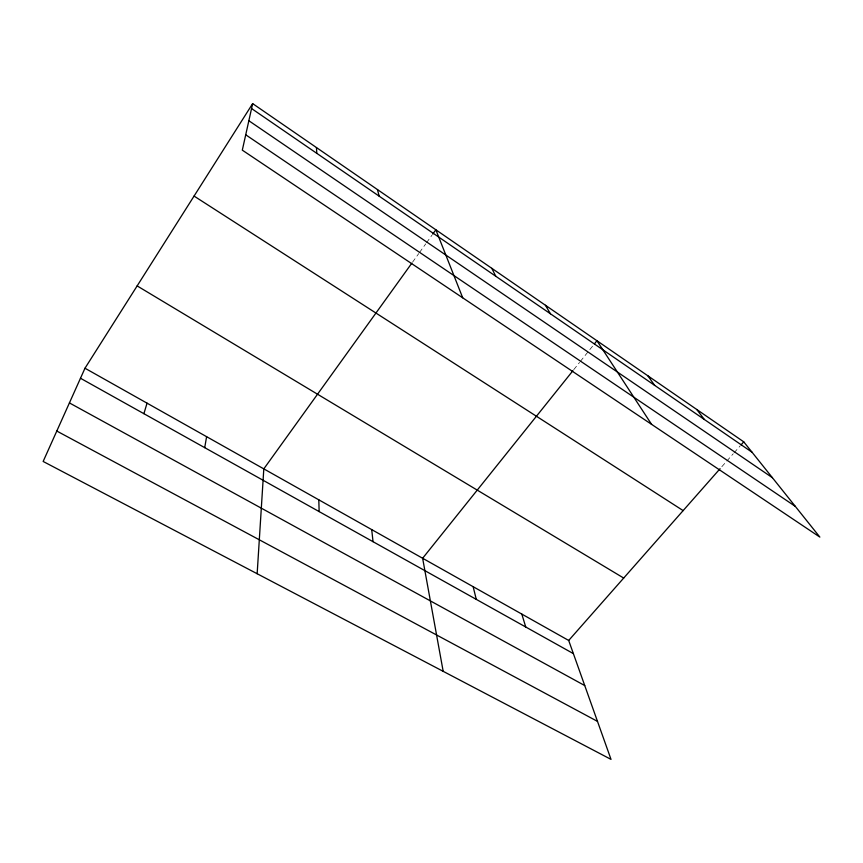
<?xml version="1.0" encoding="UTF-8"?>
<svg xmlns="http://www.w3.org/2000/svg" width="863" height="863" viewBox="0 0 863 863"><rect width="100%" height="100%" fill="white"/><g stroke="black" fill="none" stroke-linecap="round" stroke-linejoin="round"><path stroke-width="0.65" stroke-dasharray="4.32 3.24" d="M412.492 262.255L418.728 253.593M419.504 252.514L425.739 243.862M426.516 242.773L431.964 235.2M573.744 369.677L579.548 362.438M580.368 361.403L593.625 344.866M721.835 466.7L733.226 453.776M734.1 452.784L740.238 445.826"/><path stroke-width="1.29" d="M257.152 573.733L263.808 468.879L411.716 263.334M204.714 447.66L206.602 436.678M252.654 103.614L242.309 150.151L819.85 537.088L743.744 441.845L252.654 103.614L84.984 368.231L43.15 461.457L611.015 759.386L568.695 640.465L84.984 368.231M143.905 413.69L147.044 403.15M432.741 234.121L435.858 229.795L462.708 297.811M572.913 370.712L422.633 558.264L443.183 671.338M594.456 343.83L596.937 340.734L651.576 424.348M568.695 640.465L720.087 468.685M741.112 444.823L743.744 441.845M56.796 431.047L597.498 721.392M69.418 402.913L584.747 685.567M80.475 378.253L573.377 653.615M137.141 285.901L623.701 578.059M194.056 196.074L683.151 510.605M245.718 134.79L795.341 506.408M248.846 120.734L772.396 477.692M251.554 108.533L752.072 452.255M696.754 409.483L704.348 419.494M647.865 375.804L654.65 385.362M545.448 305.275L550.443 313.798M491.802 268.317L495.783 276.257M521.813 614.078L525.74 627.002M377.465 189.569L379.137 196.149M473.151 586.7L476.279 599.375M371.705 529.602L373.043 541.694M316.451 147.551L316.807 153.344M318.803 499.828L319.148 511.586"/></g></svg>
